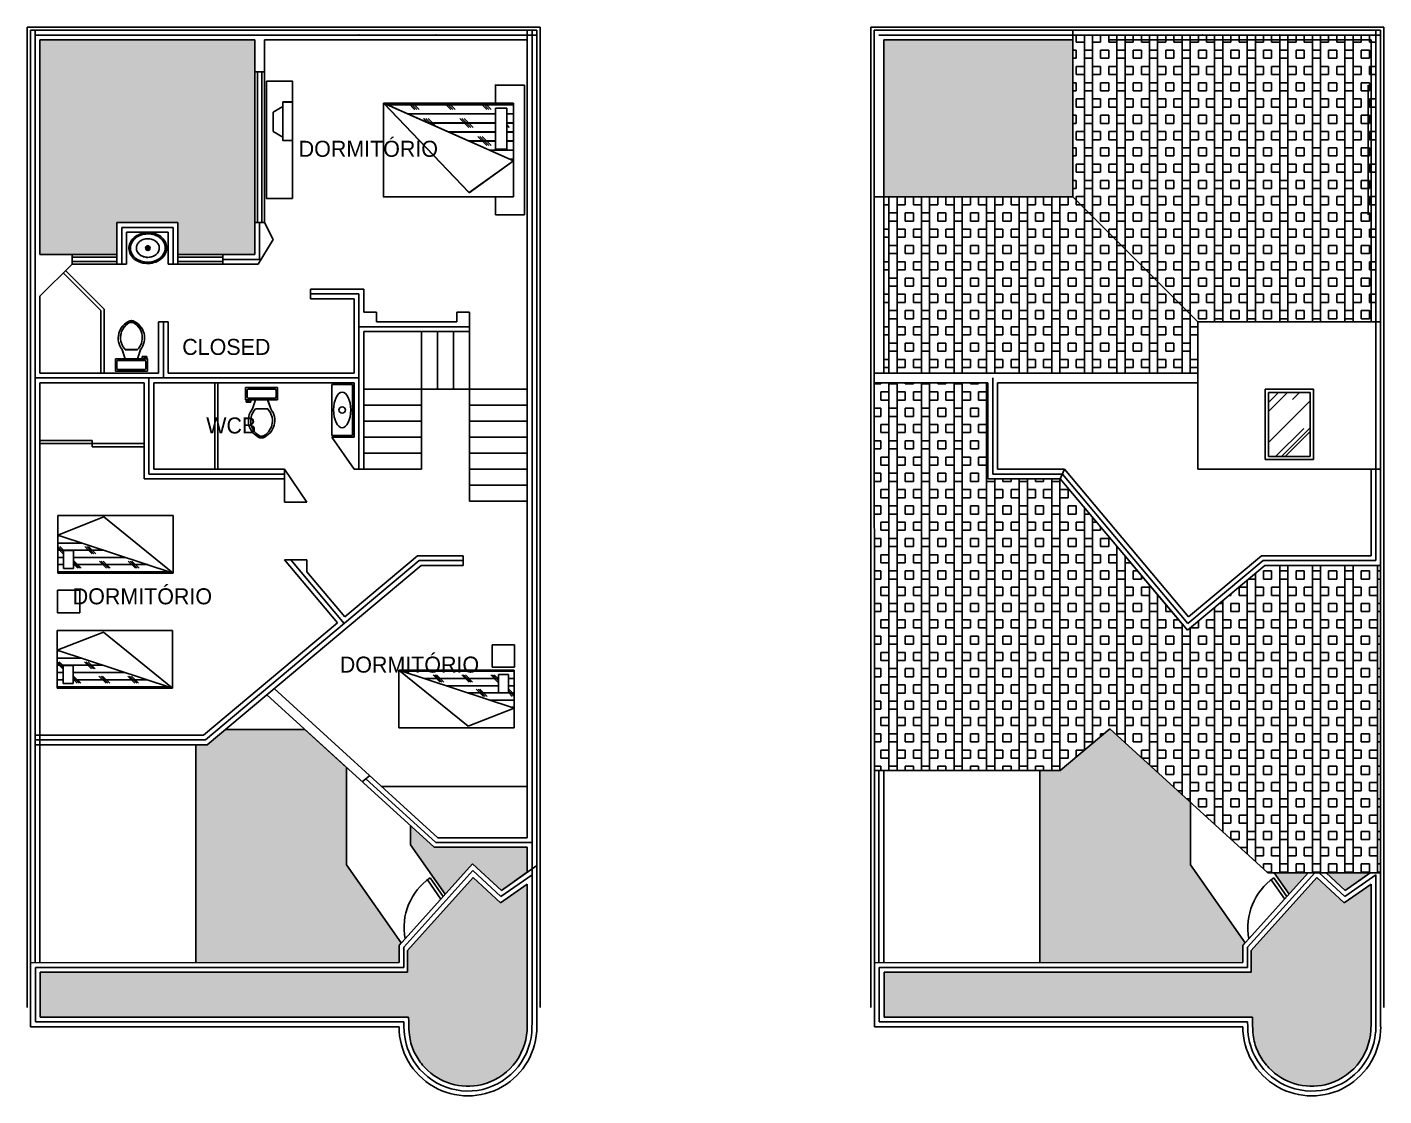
# Model space of a CAD drawing. Header units: millimetres. Extents: x 160.1 to 196.2, y 195.4 to 212.1.
# Drawn here: x 175.03 to 196.19, y 195.39 to 212.07 of the extents above; entities that cross this region are included whole.
import ezdxf

# ---------------------------------------------------------------- set-up
doc = ezdxf.new("R2010")
doc.units = ezdxf.units.MM
for name, color, linetype in [('ejes', 160, 'Continuous'), ('MB', 84, 'Continuous'), ('MOB', 244, 'Continuous'), ('muros', 255, 'Continuous'), ('techos', 88, 'Continuous'), ('terreno', 21, 'Continuous'), ('ventanas', 50, 'Continuous')]:
    doc.layers.add(name, color=color, linetype=linetype)

# ---------------------------------------------------------------- blocks, each defined once
blk = doc.blocks.new('*X9')
at = {"color": 0}
for p, q in [((10.094, 20.7), (10.128, 20.7)), ((10.094, 20.587), (10.471, 20.587)), ((10.187, 20.441), (10.097, 20.531)), ((10.187, 20.47), (10.125, 20.531)), ((10.631, 20.419), (10.519, 20.531)), ((10.659, 20.419), (10.547, 20.531)), ((10.687, 20.419), (10.575, 20.531)), ((10.181, 20.419), (10.094, 20.506)), ((10.094, 20.475), (10.813, 20.475)), ((10.094, 20.363), (10.187, 20.363)), ((10.343, 20.363), (11.155, 20.363)), ((10.094, 20.25), (10.187, 20.25)), ((10.094, 20.137), (11.84, 20.137)), ((10.434, 20.194), (10.343, 20.285)), ((10.406, 20.194), (10.343, 20.257)), ((10.343, 20.25), (11.498, 20.25)), ((10.462, 20.194), (10.35, 20.306)), ((10.856, 20.194), (10.744, 20.306)), ((10.884, 20.194), (10.772, 20.306)), ((10.912, 20.194), (10.8, 20.306)), ((11.306, 20.194), (11.194, 20.306)), ((11.334, 20.194), (11.222, 20.306)), ((11.362, 20.194), (11.25, 20.306))]:
    blk.add_line(p, q, dxfattribs=at)
blk = doc.blocks.new('CS')
at = {"layer": 'MB', "color": 15, "linetype": 'Continuous'}
for p, q in [((-1.295, 1.803), (-1.295, 1.453)), ((-1.295, 1.803), (-0.945, 1.803)), ((-0.945, 1.803), (-0.945, 1.453)), ((-0.9, 1.8), (-0.9, 0)), ((-0.9, 1.8), (-0.308, 1.8)), ((-0.9, 0), (-0.308, 1.8)), ((-0.547, 1.707), (-0.83, 1.707)), ((-0.83, 1.707), (-0.83, 1.551)), ((-0.547, 1.707), (-0.547, 1.551)), ((-0.308, 1.8), (-0.026, 1.08)), ((-0.308, 1.8), (0, 1.8)), ((0, 1.8), (0, 0)), ((-0.83, 1.551), (-0.547, 1.551)), ((-1.295, 1.453), (-0.945, 1.453)), ((-0.026, 1.08), (-0.9, 0)), ((-0.9, 0), (0, 0))]:
    blk.add_line(p, q, dxfattribs=at)
at = {"layer": 'MB', "color": 15, "rotation": 270}
blk.add_blockref('*X9', (-21.02, 11.894), dxfattribs=at)
blk = doc.blocks.new('*X7')
at = {"color": 0, "linetype": 'Continuous'}
for p, q in [((3.13, 23.25), (3.186, 23.25)), ((3.312, 23.188), (3.301, 23.199)), ((3.13, 23.125), (3.467, 23.125)), ((3.13, 23), (3.223, 23)), ((3.379, 23), (3.749, 23)), ((3.562, 22.938), (3.437, 23.063)), ((3.594, 22.938), (3.469, 23.063)), ((3.625, 22.938), (3.5, 23.063)), ((3.13, 22.875), (3.223, 22.875)), ((3.223, 22.777), (3.187, 22.813)), ((3.223, 22.809), (3.219, 22.813)), ((3.379, 22.875), (4.03, 22.875)), ((3.812, 22.688), (3.687, 22.813)), ((3.844, 22.688), (3.719, 22.813)), ((3.875, 22.688), (3.75, 22.813)), ((4.312, 22.688), (4.201, 22.799)), ((4.344, 22.688), (4.257, 22.774)), ((3.13, 22.75), (3.223, 22.75)), ((3.13, 22.625), (3.223, 22.625)), ((3.379, 22.75), (4.311, 22.75)), ((3.379, 22.625), (4.592, 22.625)), ((4.375, 22.688), (4.313, 22.749)), ((3.13, 22.5), (4.874, 22.5)), ((3.525, 22.475), (3.437, 22.563)), ((3.556, 22.475), (3.469, 22.563)), ((3.587, 22.475), (3.5, 22.563)), ((4.025, 22.475), (3.937, 22.563)), ((4.056, 22.475), (3.969, 22.563)), ((4.087, 22.475), (4, 22.563)), ((4.525, 22.475), (4.437, 22.563)), ((4.556, 22.475), (4.469, 22.563)), ((4.587, 22.475), (4.5, 22.563))]:
    blk.add_line(p, q, dxfattribs=at)
blk = doc.blocks.new('CS1')
at = {"layer": 'MB', "color": 15, "linetype": 'Continuous'}
for p, q in [((0.25, 1.955), (-1.549, 1.955)), ((-1.549, 1.955), (-1.549, 1.553)), ((0.25, 1.955), (0.25, 1.544)), ((-1.299, 1.803), (-1.299, -0.006)), ((0, 1.803), (-1.299, 1.803)), ((-0.8, 1.803), (-1.242, 1.191)), ((0, 0.003), (-0.8, 1.803)), ((-0.637, 1.71), (-0.07, 1.71)), ((-0.637, 1.554), (-0.637, 1.71)), ((-0.07, 1.71), (-0.07, 1.554)), ((0, 1.803), (0, 0)), ((-1.299, 1.553), (-1.549, 1.553)), ((-0.07, 1.554), (-0.637, 1.554)), ((0.25, 1.553), (0, 1.553)), ((0, 1.373), (0, 0.003)), ((0, 0.003), (-1.242, 1.191)), ((0, 0), (-1.299, 0))]:
    blk.add_line(p, q, dxfattribs=at)
at = {"layer": 'MB', "color": 15, "linetype": 'Continuous', "xscale": -1, "rotation": 90}
blk.add_blockref('*X7', (22.475, 4.933), dxfattribs=at)
blk = doc.blocks.new('closet')
at = {"layer": 'MOB'}
for points in [[(117.065, 254.693), (117.065, 254.288), (118.895, 254.288), (118.895, 254.693)], [(117.55, 254.588), (117.85, 254.588), (117.94, 254.438), (117.461, 254.438)], [(117.39, 254.438), (117.99, 254.438), (117.99, 254.288), (117.39, 254.288)]]:
    blk.add_lwpolyline(points, close=True, dxfattribs=at)
blk = doc.blocks.new('Sink - Oval top')
for p, q in [((-1, 0), (1, 0)), ((0, 1), (0, -1))]:
    blk.add_line(p, q)
at = {"linetype": 'Continuous'}
for points in [[(-12.23, 0.39, 0.117634), (-11.46, -3.36, 0.104469), (-8.88, -6.8, 0.090016), (-5.08, -9.07, 0.08192), (-0.32, -10.02, 0.08192), (4.49, -9.38, 0.090016), (8.42, -7.36, 0.104469), (11.22, -4.09, 0.117634), (12.23, -0.39, 0.117634), (11.46, 3.36, 0.104469), (8.88, 6.8, 0.090016), (5.08, 9.07, 0.08192), (0.32, 10.02, 0.08192), (-4.49, 9.38, 0.090016), (-8.42, 7.36, 0.104469), (-11.22, 4.09, 0.117634)], [(-11.29, 0.16, 0.118622), (-10.52, -3.25, 0.104678), (-8.07, -6.36, 0.089562), (-4.54, -8.37, 0.081185), (-0.13, -9.15, 0.081185), (4.3, -8.49, 0.089562), (7.89, -6.58, 0.104678), (10.42, -3.55, 0.118622), (11.29, -0.16, 0.118622), (10.52, 3.25, 0.104678), (8.07, 6.36, 0.089562), (4.54, 8.37, 0.081185), (0.13, 9.15, 0.081185), (-4.3, 8.49, 0.089562), (-7.89, 6.58, 0.104678), (-10.42, 3.55, 0.118622)], [(-7.42, 0.08, 0.118283), (-6.91, -2.17, 0.104607), (-5.29, -4.21, 0.089718), (-2.97, -5.53, 0.081436), (-0.07, -6.04, 0.081436), (2.84, -5.59, 0.089718), (5.2, -4.33, 0.104607), (6.86, -2.32, 0.118283), (7.42, -0.08, 0.118283), (6.91, 2.17, 0.104607), (5.29, 4.21, 0.089718), (2.97, 5.53, 0.081436), (0.07, 6.04, 0.081436), (-2.84, 5.59, 0.089718), (-5.2, 4.33, 0.104607), (-6.86, 2.32, 0.118283)]]:
    blk.add_lwpolyline(points, format="xyb", close=True, dxfattribs=at)
for radius in [1.5, 1]:
    blk.add_circle((0, 0), radius)
blk = doc.blocks.new('Toilet - top')
for p, q in [((-10, -8.5), (-8, -8.5)), ((-10, -9.5), (-10, -8.5)), ((-8, -8.5), (-8, -8)), ((-7, -8), (-7, -9.5)), ((-4, -8), (-6, -14)), ((4, -8), (6, -14)), ((9.5, -6), (9.5, -2)), ((-7, -9.5), (-10, -9.5)), ((4, -14), (-4, -14))]:
    blk.add_line(p, q)
blk.add_lwpolyline([(10.5, -8), (10.5, 0), (-10.5, 0), (-10.5, -8)], close=True)
for points in [[(-9.5, -2), (-9.5, -6)], [(8.5, -1), (-8.5, -1)], [(-8.5, -7), (8.5, -7)]]:
    blk.add_lwpolyline(points)
for centre, radius, start, end in [((-8.62, -1.88), 0.884, 81.8699, 188.1301), ((-8.62, -6.12), 0.884, 171.8699, 278.1301), ((8.62, -1.88), 0.884, 351.8699, 98.1301), ((8.62, -6.12), 0.884, 261.8699, 8.1301), ((3.52, -21.58), 12.17, 141.46911, 247.97143), ((4.2, -21.82), 11.33, 136.36773, 238.94682), ((-3.52, -21.58), 12.17, 292.02843, 38.53071), ((-4.2, -21.82), 11.33, 301.05301, 43.63209), ((0, -27.88), 4, 245.73182, 294.26817), ((0, -29), 4, 254.86053, 285.13947)]:
    blk.add_arc(centre, radius, start, end)

msp = doc.modelspace()

# ---------------------------------------------------------------- hatches: boundary and pattern name
at = {"layer": 'muros'}
h = msp.add_hatch(dxfattribs=at)
h.set_pattern_fill('TRIANG', color=3, scale=0.02, style=0)
h.paths.add_polyline_path([(178.578, 211.869), (175.228, 211.869), (175.228, 208.519), (176.428, 208.519), (176.428, 209.019), (177.378, 209.019), (177.378, 208.519), (178.578, 208.519)])
h.paths.add_polyline_path([(180.009, 200.514), (179.358, 201.108), (178.119, 201.108), (177.834, 200.869), (177.659, 200.869), (177.659, 197.469), (180.828, 197.469), (180.828, 197.737), (180.863, 197.776), (180.009, 198.994)])
h.paths.add_polyline_path([(182.828, 199.269), (181.374, 199.269), (181.009, 199.601), (181.009, 199.31), (181.55, 198.538), (181.976, 199.011), (182.424, 198.596), (182.828, 198.879)])
edge = h.paths.add_edge_path()
edge.add_line((182.828, 198.696), (182.411, 198.404))
edge.add_line((182.411, 198.404), (181.985, 198.798))
edge.add_line((181.985, 198.798), (180.958, 197.658))
edge.add_line((180.958, 197.658), (180.958, 197.319))
edge.add_line((180.958, 197.319), (175.232, 197.319))
edge.add_line((175.232, 197.319), (175.232, 196.619))
edge.add_line((175.232, 196.619), (180.978, 196.619))
edge.add_spline(control_points=[(180.978, 196.619), (180.978, 196.417), (180.988, 196.323), (181.026, 196.159), (181.055, 196.088), (181.133, 195.948), (181.181, 195.883), (181.347, 195.71), (181.486, 195.624), (181.792, 195.533), (181.956, 195.527), (182.303, 195.608), (182.481, 195.717), (182.736, 196.02), (182.814, 196.214), (182.827, 196.431), (182.828, 196.45), (182.828, 196.844)], knot_values=[4.712389, 4.712389, 4.712389, 4.712389, 4.960938, 4.960938, 5.219241, 5.219241, 5.477544, 5.477544, 5.994149, 5.994149, 6.510755, 6.510755, 7.151945, 7.151945, 7.793134, 7.793134, 7.853982, 7.853982, 7.853982, 7.853982], degree=3, periodic=0)
edge.add_line((182.828, 196.844), (182.828, 198.696))
h = msp.add_hatch(dxfattribs=at)
h.set_pattern_fill('TRIANG', color=3, scale=0.02, style=0)
h.paths.add_polyline_path([(191.338, 211.869), (188.388, 211.869), (188.388, 209.419), (191.338, 209.419)])
h.paths.add_polyline_path([(193.17, 198.994), (193.17, 199.972), (191.914, 201.118), (191.14, 200.469), (190.82, 200.469), (190.82, 197.469), (193.988, 197.469), (193.988, 197.737), (194.023, 197.776)])
h.paths.add_polyline_path([(195.008, 198.869), (194.478, 198.869), (194.71, 198.538)])
h.paths.add_polyline_path([(195.974, 198.869), (195.289, 198.869), (195.584, 198.596)])
edge = h.paths.add_edge_path()
edge.add_line((195.988, 198.696), (195.571, 198.404))
edge.add_line((195.571, 198.404), (195.145, 198.798))
edge.add_line((195.145, 198.798), (194.119, 197.658))
edge.add_line((194.119, 197.658), (194.119, 197.319))
edge.add_line((194.119, 197.319), (188.392, 197.319))
edge.add_line((188.392, 197.319), (188.392, 196.619))
edge.add_line((188.392, 196.619), (194.138, 196.619))
edge.add_spline(control_points=[(194.138, 196.619), (194.138, 196.417), (194.148, 196.323), (194.186, 196.159), (194.216, 196.088), (194.293, 195.948), (194.341, 195.883), (194.507, 195.71), (194.647, 195.624), (194.952, 195.533), (195.117, 195.527), (195.463, 195.608), (195.642, 195.717), (195.896, 196.02), (195.974, 196.214), (195.987, 196.431), (195.988, 196.45), (195.988, 196.844)], knot_values=[4.712389, 4.712389, 4.712389, 4.712389, 4.960938, 4.960938, 5.219241, 5.219241, 5.477544, 5.477544, 5.994149, 5.994149, 6.510755, 6.510755, 7.151945, 7.151945, 7.793134, 7.793134, 7.853982, 7.853982, 7.853982, 7.853982], degree=3, periodic=0)
edge.add_line((195.988, 196.844), (195.988, 198.696))
h = msp.add_hatch(dxfattribs=at)
h.set_pattern_fill('AR-RROOF', color=140, scale=0.02, angle=45, style=0)
h.paths.add_polyline_path([(195.038, 206.369), (194.388, 206.369), (194.388, 205.369), (195.038, 205.369)])
at = {"layer": 'techos'}
h = msp.add_hatch(dxfattribs=at)
h.set_pattern_fill('BOX', color=52, scale=0.02, style=0)
h.paths.add_polyline_path([(196.063, 211.944), (191.338, 211.944), (191.338, 209.419), (193.289, 207.469), (196.063, 207.469)])
h.paths.add_polyline_path([(191.338, 209.419), (188.388, 209.419), (188.388, 206.669), (193.289, 206.669), (193.289, 207.469)])
h = msp.add_hatch(dxfattribs=at)
h.set_pattern_fill('BOX', color=52, scale=0.02, style=0)
h.paths.add_polyline_path([(196.138, 203.669), (194.332, 203.669), (193.123, 202.655), (191.139, 205.019), (190.013, 205.019), (190.013, 206.519), (188.24, 206.519), (188.241, 200.469), (191.14, 200.469), (191.914, 201.118), (194.379, 198.869), (196.138, 198.869)])

# ---------------------------------------------------------------- linework, layer by layer
at = {"layer": 'ejes'}
for p, q in [((175.153, 212.019), (175.153, 197.469)), ((182.978, 211.944), (175.153, 211.944)), ((182.903, 196.844), (182.903, 212.019)), ((196.138, 211.944), (188.313, 211.944)), ((196.063, 203.744), (196.063, 212.019)), ((176.503, 208.944), (176.503, 208.369)), ((176.503, 208.944), (177.303, 208.944)), ((177.303, 208.944), (177.303, 208.369)), ((178.653, 209.019), (178.653, 208.444)), ((178.653, 208.444), (178.078, 208.444)), ((179.445, 207.906), (180.203, 207.906)), ((180.203, 207.906), (180.203, 205.169)), ((177.153, 207.469), (177.153, 206.594)), ((181.928, 207.394), (180.203, 207.394)), ((180.203, 206.594), (175.153, 206.594)), ((176.928, 205.094), (176.928, 206.594)), ((190.088, 205.094), (190.088, 206.594)), ((179.042, 205.094), (176.928, 205.094)), ((191.174, 205.094), (190.088, 205.094)), ((193.132, 202.761), (191.174, 205.094)), ((181.144, 203.744), (177.807, 200.944)), ((179.972, 202.761), (179.14, 203.753)), ((181.828, 203.744), (181.144, 203.744)), ((194.304, 203.744), (193.132, 202.761)), ((196.063, 203.744), (194.304, 203.744)), ((177.807, 200.944), (175.153, 200.944)), ((188.313, 200.469), (188.313, 197.469)), ((181.403, 199.344), (180.31, 200.335)), ((182.903, 199.344), (181.403, 199.344)), ((181.98, 198.905), (180.903, 197.709)), ((181.98, 198.905), (182.417, 198.5)), ((182.903, 198.84), (182.417, 198.5)), ((195.109, 198.869), (194.063, 197.709)), ((195.179, 198.869), (195.577, 198.5)), ((196.063, 198.84), (195.577, 198.5)), ((196.063, 196.844), (196.063, 198.84)), ((180.903, 197.394), (180.903, 197.709)), ((194.063, 197.394), (194.063, 197.709)), ((175.157, 197.394), (175.157, 196.544)), ((175.157, 197.394), (180.903, 197.394)), ((188.317, 197.394), (194.063, 197.394)), ((188.317, 197.394), (188.317, 196.544)), ((175.157, 196.544), (180.903, 196.544)), ((188.317, 196.544), (194.063, 196.544))]:
    msp.add_line(p, q, dxfattribs=at)
for points in [[(180.903, 196.544), (180.903, 196.337), (180.929, 196.206), (181.064, 195.879), (181.219, 195.703), (181.604, 195.485), (181.834, 195.442), (182.271, 195.509), (182.478, 195.618), (182.782, 195.941), (182.878, 196.155), (182.901, 196.407), (182.903, 196.438), (182.903, 196.844)], [(180.903, 196.544), (180.903, 196.337), (180.929, 196.206), (181.064, 195.879), (181.219, 195.703), (181.604, 195.485), (181.834, 195.442), (182.271, 195.509), (182.478, 195.618), (182.782, 195.941), (182.878, 196.155), (182.901, 196.407), (182.903, 196.438), (182.903, 196.844)], [(194.063, 196.544), (194.063, 196.337), (194.089, 196.206), (194.224, 195.879), (194.379, 195.703), (194.764, 195.485), (194.994, 195.442), (195.431, 195.509), (195.638, 195.618), (195.942, 195.941), (196.038, 196.155), (196.062, 196.407), (196.063, 196.438), (196.063, 196.844)], [(194.063, 196.544), (194.063, 196.337), (194.089, 196.206), (194.224, 195.879), (194.379, 195.703), (194.764, 195.485), (194.994, 195.442), (195.431, 195.509), (195.638, 195.618), (195.942, 195.941), (196.038, 196.155), (196.062, 196.407), (196.063, 196.438), (196.063, 196.844)]]:
    msp.add_open_spline(points, degree=3, knots=[4.712389, 4.712389, 4.712389, 4.712389, 5.105334, 5.105334, 5.769397, 5.769397, 6.43346, 6.43346, 7.097524, 7.097524, 7.761587, 7.761587, 7.853982, 7.853982, 7.853982, 7.853982], dxfattribs=at)
at = {"layer": 'MB', "color": 15, "linetype": 'Continuous'}
for p, q in [((182.783, 211.163), (182.32, 211.163)), ((182.33, 211.163), (182.33, 210.882)), ((182.783, 211.163), (182.783, 209.14)), ((195.944, 211.163), (195.944, 209.14)), ((180.585, 210.882), (180.585, 209.421)), ((182.611, 210.882), (180.585, 210.882)), ((180.588, 210.882), (181.924, 209.485)), ((180.588, 210.882), (182.611, 209.982)), ((182.129, 210.882), (180.588, 210.882)), ((182.507, 210.804), (182.332, 210.804)), ((182.332, 210.804), (182.332, 210.166)), ((182.507, 210.166), (182.507, 210.804)), ((182.611, 210.882), (182.611, 209.421)), ((182.332, 210.166), (182.507, 210.166)), ((182.611, 209.982), (181.924, 209.485)), ((182.611, 209.421), (180.578, 209.421)), ((182.33, 209.421), (182.33, 209.14)), ((182.783, 209.14), (182.33, 209.14)), ((176.04, 205.619), (175.228, 205.619)), ((176.853, 205.569), (175.228, 205.569)), ((176.04, 205.519), (176.04, 205.619)), ((176.853, 205.519), (176.04, 205.519)), ((175.505, 204.449), (177.305, 204.449)), ((175.505, 204.141), (175.505, 204.449)), ((175.505, 204.141), (176.225, 204.424)), ((176.225, 204.424), (177.305, 203.549)), ((177.305, 203.549), (177.305, 204.449)), ((175.505, 203.549), (175.505, 204.141)), ((177.305, 203.549), (175.505, 204.141)), ((175.597, 203.902), (175.753, 203.902)), ((175.597, 203.902), (175.597, 203.619)), ((175.753, 203.619), (175.753, 203.902)), ((175.597, 203.619), (175.753, 203.619)), ((175.505, 203.549), (177.305, 203.549)), ((175.501, 203.28), (175.851, 203.28)), ((175.501, 202.93), (175.501, 203.28)), ((175.851, 202.93), (175.851, 203.28)), ((175.501, 202.93), (175.851, 202.93)), ((175.497, 202.654), (177.297, 202.654)), ((175.497, 202.346), (175.497, 202.654)), ((175.497, 202.346), (176.217, 202.628)), ((176.217, 202.628), (177.297, 201.754)), ((177.297, 201.754), (177.297, 202.654)), ((177.297, 201.754), (175.497, 202.346)), ((175.497, 201.754), (175.497, 202.346)), ((182.629, 202.429), (182.279, 202.429)), ((182.279, 202.429), (182.279, 202.079)), ((182.629, 202.429), (182.629, 202.079)), ((175.589, 202.107), (175.589, 201.824)), ((175.589, 202.107), (175.745, 202.107)), ((175.745, 201.824), (175.745, 202.107)), ((182.626, 202.034), (180.826, 202.034)), ((180.826, 202.034), (180.826, 201.134)), ((180.826, 202.034), (182.626, 201.442)), ((181.906, 201.16), (180.826, 202.034)), ((182.629, 202.079), (182.279, 202.079)), ((182.533, 201.964), (182.377, 201.964)), ((182.377, 201.964), (182.377, 201.681)), ((182.533, 201.681), (182.533, 201.964)), ((182.626, 202.034), (182.626, 201.442)), ((175.497, 201.754), (177.297, 201.754)), ((175.589, 201.824), (175.745, 201.824)), ((182.533, 201.681), (182.377, 201.681)), ((182.626, 201.442), (181.906, 201.16)), ((182.626, 201.442), (182.626, 201.134)), ((182.626, 201.134), (180.826, 201.134))]:
    msp.add_line(p, q, dxfattribs=at)
at = {"layer": 'MOB'}
for p, q in [((176.91, 208.597), (176.91, 208.645)), ((176.886, 208.621), (176.934, 208.621)), ((176.559, 206.893), (176.511, 207.035)), ((176.559, 207.035), (176.749, 207.035)), ((176.749, 206.893), (176.797, 207.035)), ((176.428, 206.845), (176.428, 206.75)), ((176.821, 206.928), (176.892, 206.928)), ((176.821, 206.893), (176.821, 206.928)), ((176.892, 206.905), (176.844, 206.905)), ((176.844, 206.905), (176.844, 206.893)), ((176.892, 206.928), (176.892, 206.905)), ((178.91, 206.301), (178.91, 206.396)), ((178.446, 206.242), (178.493, 206.242)), ((178.446, 206.218), (178.446, 206.242)), ((178.517, 206.218), (178.446, 206.218)), ((178.493, 206.242), (178.493, 206.254)), ((178.517, 206.254), (178.517, 206.218)), ((178.589, 206.254), (178.541, 206.111)), ((178.779, 206.111), (178.589, 206.111)), ((178.779, 206.254), (178.827, 206.111))]:
    msp.add_line(p, q, dxfattribs=at)
at = {"layer": 'MOB', "lineweight": -3}
for p, q in [((176.178, 207.648), (175.592, 208.234)), ((176.228, 207.669), (175.628, 208.269)), ((176.178, 206.669), (176.178, 207.648)), ((176.228, 206.669), (176.228, 207.669)), ((177.953, 205.169), (177.953, 206.519)), ((178.003, 205.169), (178.003, 206.519)), ((180.104, 206.494), (179.779, 206.494)), ((179.779, 205.694), (179.779, 206.494)), ((180.104, 206.494), (180.104, 205.694)), ((180.104, 205.694), (179.779, 205.694))]:
    msp.add_line(p, q, dxfattribs=at)
at = {"layer": 'MOB'}
for points in [[(178.76, 211.226), (179.165, 211.226), (179.165, 209.396), (178.76, 209.396)], [(178.865, 210.74), (178.865, 210.44), (179.015, 210.351), (179.015, 210.83)], [(179.015, 210.901), (179.015, 210.301), (179.165, 210.301), (179.165, 210.901)], [(176.404, 206.893), (176.404, 206.702), (176.904, 206.702), (176.904, 206.893)], [(178.934, 206.254), (178.934, 206.444), (178.434, 206.444), (178.434, 206.254)]]:
    msp.add_lwpolyline(points, close=True, dxfattribs=at)
at = {"layer": 'MOB', "linetype": 'Continuous'}
for points in [[(176.615, 208.611, -0.117634), (176.634, 208.702, -0.104469), (176.696, 208.785, -0.090016), (176.787, 208.84, -0.08192), (176.902, 208.863, -0.08192), (177.018, 208.848, -0.090016), (177.113, 208.799, -0.104469), (177.18, 208.721, -0.117634), (177.205, 208.632, -0.117634), (177.186, 208.541, -0.104469), (177.124, 208.458, -0.090016), (177.033, 208.403, -0.08192), (176.918, 208.38, -0.08192), (176.802, 208.395, -0.090016), (176.708, 208.444, -0.104469), (176.64, 208.522, -0.117634)], [(176.638, 208.617, -0.118622), (176.657, 208.699, -0.104678), (176.715, 208.774, -0.089562), (176.8, 208.823, -0.081185), (176.906, 208.842, -0.081185), (177.013, 208.826, -0.089562), (177.1, 208.78, -0.104678), (177.161, 208.707, -0.118622), (177.182, 208.626, -0.118622), (177.163, 208.544, -0.104678), (177.105, 208.469, -0.089562), (177.02, 208.42, -0.081185), (176.914, 208.401, -0.081185), (176.807, 208.417, -0.089562), (176.72, 208.462, -0.104678), (176.659, 208.535, -0.118622)], [(176.731, 208.619, -0.118283), (176.744, 208.673, -0.104607), (176.782, 208.722, -0.089718), (176.838, 208.754, -0.081436), (176.908, 208.767, -0.081436), (176.978, 208.756, -0.089718), (177.035, 208.726, -0.104607), (177.075, 208.678, -0.118283), (177.089, 208.624, -0.118283), (177.077, 208.57, -0.104607), (177.038, 208.52, -0.089718), (176.982, 208.488, -0.081436), (176.912, 208.476, -0.081436), (176.842, 208.487, -0.089718), (176.785, 208.517, -0.104607), (176.745, 208.565, -0.118283)]]:
    msp.add_lwpolyline(points, format="xyb", close=True, dxfattribs=at)
at = {"layer": 'MOB'}
for points in [[(176.856, 206.869), (176.452, 206.869)], [(176.88, 206.75), (176.88, 206.845)], [(176.452, 206.726), (176.856, 206.726)], [(178.458, 206.396), (178.458, 206.301)], [(178.886, 206.42), (178.482, 206.42)], [(178.482, 206.277), (178.886, 206.277)]]:
    msp.add_lwpolyline(points, dxfattribs=at)
for radius in [0.0361, 0.0241]:
    msp.add_circle((176.91, 208.621), radius, dxfattribs=at)
at = {"layer": 'MOB', "lineweight": -3}
msp.add_circle((179.941, 206.094), 0.05, dxfattribs=at)
at = {"layer": 'MOB'}
for centre, radius, start, end in [((176.738, 207.216), 0.29, 112.0284, 218.5307), ((176.754, 207.222), 0.27, 121.053, 223.6321), ((176.654, 207.366), 0.0952, 65.7318, 114.2682), ((176.654, 207.393), 0.0952, 74.8605, 105.1395), ((176.57, 207.216), 0.29, 321.4691, 67.9714), ((176.554, 207.222), 0.27, 316.3677, 58.9468), ((176.449, 206.848), 0.021, 81.8699, 188.1301), ((176.449, 206.747), 0.021, 171.8699, 278.1301), ((176.859, 206.848), 0.021, 351.8699, 98.1301), ((176.859, 206.747), 0.021, 261.8699, 8.1301), ((178.479, 206.399), 0.021, 81.8699, 188.1301), ((178.889, 206.399), 0.021, 351.8699, 98.1301), ((178.479, 206.298), 0.021, 171.8699, 278.1301), ((178.768, 205.93), 0.29, 141.4691, 247.9714), ((178.784, 205.925), 0.27, 136.3677, 238.9468), ((178.6, 205.93), 0.29, 292.0284, 38.5307), ((178.584, 205.925), 0.27, 301.053, 43.6321), ((178.889, 206.298), 0.021, 261.8699, 8.1301), ((178.684, 205.78), 0.0952, 245.7318, 294.2682), ((178.684, 205.754), 0.0952, 254.8605, 285.1395)]:
    msp.add_arc(centre, radius, start, end, dxfattribs=at)
at = {"layer": 'MOB', "lineweight": -3}
msp.add_ellipse((179.941, 206.094), major_axis=(0, 0.277), ratio=0.479104, dxfattribs=at)
msp.add_ellipse((179.941, 206.094), major_axis=(0, 0.277), ratio=0.479104, dxfattribs=at)
at = {"layer": 'muros'}
for p, q in [((182.978, 212.019), (175.078, 212.019)), ((175.078, 212.019), (175.082, 196.469)), ((178.578, 211.869), (175.228, 211.869)), ((175.228, 211.869), (175.228, 208.519)), ((178.578, 211.869), (178.578, 208.519)), ((178.728, 211.869), (178.728, 209.019)), ((182.828, 211.869), (178.728, 211.869)), ((182.828, 199.419), (182.828, 212.019)), ((182.828, 199.419), (182.828, 211.869)), ((182.978, 196.469), (182.978, 212.019)), ((188.238, 212.019), (188.242, 196.469)), ((196.138, 212.019), (188.238, 212.019)), ((188.388, 211.869), (188.388, 206.669)), ((191.338, 211.869), (188.388, 211.869)), ((191.338, 212.019), (191.338, 209.419)), ((195.988, 211.869), (191.888, 211.869)), ((195.988, 207.469), (195.988, 211.869)), ((195.988, 207.469), (195.988, 211.869)), ((196.138, 196.469), (196.138, 212.019)), ((188.239, 209.419), (191.338, 209.419)), ((191.338, 209.419), (193.289, 207.469)), ((176.428, 209.019), (176.428, 208.369)), ((176.428, 209.019), (177.378, 209.019)), ((176.578, 208.944), (176.578, 208.941)), ((176.578, 208.869), (177.228, 208.869)), ((176.578, 208.869), (176.578, 208.369)), ((177.228, 208.869), (177.228, 208.369)), ((177.378, 209.019), (177.378, 208.369)), ((178.865, 208.756), (178.728, 209.019)), ((178.629, 208.369), (178.865, 208.756)), ((176.428, 208.519), (175.228, 208.519)), ((178.578, 208.519), (177.378, 208.519)), ((175.728, 208.369), (175.228, 207.869)), ((176.578, 208.369), (175.728, 208.369)), ((178.629, 208.369), (177.228, 208.369)), ((175.228, 207.869), (175.228, 206.669)), ((179.445, 207.981), (180.278, 207.981)), ((179.445, 207.981), (179.445, 207.831)), ((179.445, 207.831), (180.129, 207.831)), ((180.129, 207.831), (180.129, 206.669)), ((180.278, 207.981), (180.278, 207.619)), ((180.478, 207.619), (180.278, 207.619)), ((180.478, 207.469), (180.478, 207.619)), ((181.728, 207.619), (181.728, 207.469)), ((181.928, 207.619), (181.728, 207.619)), ((181.928, 207.619), (181.928, 207.319)), ((177.078, 207.469), (177.078, 206.669)), ((177.078, 207.469), (177.228, 207.469)), ((177.228, 207.469), (177.228, 206.669)), ((181.728, 207.469), (180.478, 207.469)), ((193.289, 207.469), (193.289, 205.169)), ((196.138, 207.469), (193.289, 207.469)), ((181.928, 207.319), (180.278, 207.319)), ((180.278, 207.319), (180.278, 205.169)), ((181.178, 207.319), (181.178, 205.169)), ((181.428, 207.319), (181.428, 206.419)), ((181.678, 207.319), (181.678, 206.419)), ((181.928, 207.319), (181.928, 204.669)), ((177.078, 206.669), (175.228, 206.669)), ((180.129, 206.669), (177.228, 206.669)), ((193.289, 206.669), (188.24, 206.669)), ((175.228, 197.469), (175.228, 206.519)), ((176.853, 206.519), (175.228, 206.519)), ((176.853, 205.019), (176.853, 206.519)), ((180.129, 206.519), (177.003, 206.519)), ((177.003, 205.169), (177.003, 206.519)), ((180.129, 206.519), (180.129, 205.669)), ((180.278, 206.419), (182.828, 206.419)), ((190.013, 206.519), (188.24, 206.519)), ((190.013, 205.019), (190.013, 206.519)), ((190.163, 205.169), (190.163, 206.519)), ((193.289, 206.519), (190.163, 206.519)), ((194.338, 206.419), (195.088, 206.419)), ((194.338, 206.419), (194.338, 205.319)), ((194.388, 206.369), (195.038, 206.369)), ((194.388, 206.369), (194.388, 205.369)), ((195.038, 206.369), (195.038, 205.369)), ((195.088, 206.419), (195.088, 205.319)), ((180.278, 206.169), (181.178, 206.169)), ((181.928, 206.169), (182.828, 206.169)), ((180.278, 205.919), (181.178, 205.919)), ((181.928, 205.919), (182.828, 205.919)), ((181.928, 205.919), (182.828, 205.919)), ((180.129, 205.669), (179.779, 205.669)), ((179.779, 205.669), (180.129, 205.169)), ((180.278, 205.669), (181.178, 205.669)), ((181.928, 205.669), (182.828, 205.669)), ((180.278, 205.419), (181.178, 205.419)), ((181.928, 205.419), (182.828, 205.419)), ((195.088, 205.319), (194.338, 205.319)), ((194.388, 205.369), (195.038, 205.369)), ((179.042, 205.169), (177.003, 205.169)), ((179.042, 205.169), (179.392, 204.653)), ((179.042, 205.169), (179.042, 204.653)), ((180.278, 205.169), (180.129, 205.169)), ((180.278, 205.169), (181.178, 205.169)), ((181.928, 205.169), (182.828, 205.169)), ((191.209, 205.169), (190.163, 205.169)), ((191.139, 205.019), (191.209, 205.169)), ((193.142, 202.866), (191.209, 205.169)), ((193.438, 205.169), (193.289, 205.169)), ((193.438, 205.169), (196.138, 205.169)), ((195.988, 203.819), (195.988, 205.169)), ((195.988, 203.819), (195.988, 205.169)), ((179.042, 205.019), (176.853, 205.019)), ((181.928, 204.919), (182.828, 204.919)), ((191.139, 205.019), (190.013, 205.019)), ((193.123, 202.655), (191.139, 205.019)), ((179.392, 204.653), (179.042, 204.653)), ((181.928, 204.669), (182.828, 204.669)), ((181.117, 203.819), (179.981, 202.866)), ((181.828, 203.819), (181.117, 203.819)), ((181.828, 203.819), (181.828, 203.669)), ((194.277, 203.819), (193.142, 202.866)), ((195.988, 203.819), (194.277, 203.819)), ((181.171, 203.669), (177.834, 200.869)), ((179.866, 202.77), (179.042, 203.753)), ((179.392, 203.753), (179.042, 203.753)), ((179.866, 202.77), (179.042, 203.753)), ((179.392, 203.753), (179.392, 203.569)), ((179.981, 202.866), (179.392, 203.569)), ((181.828, 203.669), (181.171, 203.669)), ((193.027, 202.77), (192.202, 203.753)), ((194.332, 203.669), (193.123, 202.655)), ((196.138, 203.669), (194.332, 203.669)), ((179.866, 202.77), (177.78, 201.019)), ((181.432, 199.419), (178.88, 201.747)), ((181.374, 199.269), (178.764, 201.649)), ((178.119, 201.108), (179.358, 201.108)), ((191.914, 201.118), (191.14, 200.469)), ((194.379, 198.869), (191.914, 201.118)), ((177.78, 201.019), (175.153, 201.019)), ((177.834, 200.869), (175.153, 200.869)), ((177.659, 200.869), (177.659, 197.469)), ((180.009, 200.514), (180.009, 198.994)), ((191.14, 200.469), (188.241, 200.469)), ((188.388, 197.469), (188.388, 200.469)), ((190.82, 200.469), (190.82, 197.469)), ((180.255, 200.289), (180.371, 200.387)), ((182.828, 200.219), (180.555, 200.219)), ((193.17, 199.972), (193.17, 198.994)), ((181.009, 199.31), (181.009, 199.601)), ((182.828, 199.419), (181.432, 199.419)), ((181.009, 199.31), (181.55, 198.538)), ((182.828, 199.269), (181.374, 199.269)), ((182.828, 198.879), (182.828, 199.269)), ((182.828, 198.879), (182.828, 199.269)), ((180.009, 198.994), (180.863, 197.776)), ((181.976, 199.011), (180.828, 197.737)), ((181.925, 198.956), (181.925, 198.956)), ((181.976, 199.011), (182.424, 198.596)), ((182.031, 198.961), (182.031, 198.96)), ((182.978, 198.984), (182.424, 198.596)), ((193.17, 198.994), (194.023, 197.776)), ((181.985, 198.798), (180.958, 197.658)), ((181.271, 198.762), (181.481, 198.462)), ((181.311, 198.792), (181.515, 198.5)), ((181.985, 198.798), (182.411, 198.404)), ((182.828, 198.696), (182.411, 198.404)), ((182.828, 198.879), (182.631, 198.741)), ((182.828, 196.844), (182.828, 198.696)), ((195.008, 198.869), (193.988, 197.737)), ((195.145, 198.798), (194.119, 197.658)), ((196.138, 198.869), (194.379, 198.869)), ((194.431, 198.762), (194.641, 198.462)), ((194.471, 198.792), (194.675, 198.5)), ((194.478, 198.869), (194.71, 198.538)), ((195.145, 198.798), (195.571, 198.404)), ((195.289, 198.869), (195.584, 198.596)), ((195.988, 198.696), (195.571, 198.404)), ((195.974, 198.869), (195.584, 198.596)), ((195.974, 198.869), (195.791, 198.741)), ((195.988, 196.844), (195.988, 198.696)), ((180.828, 197.469), (180.828, 197.737)), ((180.958, 197.658), (180.958, 197.319)), ((193.988, 197.469), (193.988, 197.737)), ((194.119, 197.658), (194.119, 197.319)), ((175.078, 197.394), (175.082, 197.394)), ((175.232, 197.319), (180.958, 197.319)), ((175.232, 197.319), (175.232, 196.619)), ((188.238, 197.394), (188.242, 197.394)), ((188.392, 197.319), (188.392, 196.619)), ((188.392, 197.319), (194.119, 197.319)), ((175.232, 196.619), (180.978, 196.619)), ((188.392, 196.619), (194.138, 196.619)), ((175.082, 196.469), (180.828, 196.469)), ((182.978, 196.469), (182.982, 196.469)), ((188.242, 196.469), (193.988, 196.469)), ((196.138, 196.469), (196.142, 196.469))]:
    msp.add_line(p, q, dxfattribs=at)
at = {"layer": 'muros', "color": 255, "lineweight": 0}
for p, q in [((178.578, 211.869), (175.228, 211.869)), ((175.228, 211.869), (175.228, 208.519)), ((178.578, 208.519), (178.578, 211.869)), ((188.388, 211.869), (188.388, 208.519)), ((191.338, 211.869), (188.388, 211.869)), ((176.428, 208.519), (176.428, 209.019)), ((176.428, 209.019), (177.378, 209.019)), ((177.378, 209.019), (177.378, 208.519)), ((175.228, 208.519), (176.428, 208.519)), ((177.378, 208.519), (178.578, 208.519)), ((178.119, 201.108), (177.834, 200.869)), ((179.358, 201.108), (178.119, 201.108)), ((180.009, 200.514), (179.358, 201.108)), ((177.834, 200.869), (177.659, 200.869)), ((177.659, 200.869), (177.659, 197.469)), ((180.009, 198.994), (180.009, 200.514)), ((190.82, 200.469), (190.82, 197.469)), ((193.17, 198.994), (193.17, 199.972)), ((180.863, 197.776), (180.009, 198.994)), ((194.023, 197.776), (193.17, 198.994)), ((180.828, 197.737), (180.863, 197.776)), ((180.828, 197.469), (180.828, 197.737)), ((193.988, 197.737), (194.023, 197.776)), ((193.988, 197.469), (193.988, 197.737)), ((175.082, 197.469), (180.828, 197.469)), ((188.242, 197.469), (193.988, 197.469))]:
    msp.add_line(p, q, dxfattribs=at)
at = {"layer": 'muros'}
for centre in [(181.856, 198.014), (195.016, 198.014)]:
    msp.add_arc(centre, 0.95, 125.0045, 190.4465, dxfattribs=at)
for centre in [(181.903, 196.469), (181.903, 196.469), (195.063, 196.469), (195.063, 196.469)]:
    msp.add_ellipse(centre, major_axis=(0, -1.08), ratio=0.995782, start_param=4.712389, end_param=7.853982, dxfattribs=at)
for points in [[(180.978, 196.619), (180.978, 196.417), (180.988, 196.323), (181.026, 196.159), (181.055, 196.088), (181.133, 195.948), (181.181, 195.883), (181.347, 195.71), (181.486, 195.624), (181.792, 195.533), (181.956, 195.527), (182.303, 195.608), (182.481, 195.717), (182.736, 196.02), (182.814, 196.214), (182.827, 196.431), (182.828, 196.45), (182.828, 196.844)], [(180.978, 196.619), (180.978, 196.417), (180.988, 196.323), (181.026, 196.159), (181.055, 196.088), (181.133, 195.948), (181.181, 195.883), (181.347, 195.71), (181.486, 195.624), (181.792, 195.533), (181.956, 195.527), (182.303, 195.608), (182.481, 195.717), (182.736, 196.02), (182.814, 196.214), (182.827, 196.431), (182.828, 196.45), (182.828, 196.844)], [(194.138, 196.619), (194.138, 196.417), (194.148, 196.323), (194.186, 196.159), (194.216, 196.088), (194.293, 195.948), (194.341, 195.883), (194.507, 195.71), (194.647, 195.624), (194.952, 195.533), (195.117, 195.527), (195.463, 195.608), (195.642, 195.717), (195.896, 196.02), (195.974, 196.214), (195.987, 196.431), (195.988, 196.45), (195.988, 196.844)], [(194.138, 196.619), (194.138, 196.417), (194.148, 196.323), (194.186, 196.159), (194.216, 196.088), (194.293, 195.948), (194.341, 195.883), (194.507, 195.71), (194.647, 195.624), (194.952, 195.533), (195.117, 195.527), (195.463, 195.608), (195.642, 195.717), (195.896, 196.02), (195.974, 196.214), (195.987, 196.431), (195.988, 196.45), (195.988, 196.844)]]:
    msp.add_open_spline(points, degree=3, knots=[4.712389, 4.712389, 4.712389, 4.712389, 4.960938, 4.960938, 5.219241, 5.219241, 5.477544, 5.477544, 5.994149, 5.994149, 6.510755, 6.510755, 7.151945, 7.151945, 7.793134, 7.793134, 7.853982, 7.853982, 7.853982, 7.853982], dxfattribs=at)
for p in [(180.203, 211.944), (181.403, 211.944), (182.903, 211.944), (193.363, 211.944), (194.563, 211.944), (196.063, 211.944)]:
    msp.add_point(p, dxfattribs=at)
at = {"layer": 'terreno'}
for p, q in [((183.028, 212.069), (175.028, 212.069)), ((175.028, 212.069), (175.028, 196.769)), ((183.028, 196.769), (183.028, 212.069)), ((188.188, 212.069), (188.188, 196.769)), ((196.188, 212.069), (188.188, 212.069)), ((196.188, 196.769), (196.188, 212.069))]:
    msp.add_line(p, q, dxfattribs=at)
at = {"layer": 'ventanas'}
for p, q in [((178.578, 211.369), (178.728, 211.369)), ((178.618, 211.369), (178.618, 209.019)), ((178.688, 211.369), (178.688, 209.019)), ((178.578, 209.019), (178.728, 209.019)), ((175.728, 208.519), (175.728, 208.369)), ((176.428, 208.479), (175.728, 208.479)), ((178.078, 208.479), (177.378, 208.479)), ((178.078, 208.519), (178.078, 208.369)), ((176.428, 208.409), (175.728, 208.409)), ((178.078, 208.409), (177.378, 208.409))]:
    msp.add_line(p, q, dxfattribs=at)

# ---------------------------------------------------------------- block references
at = {"layer": 'MB', "color": 15, "linetype": 'Continuous', "extrusion": (0, 0, -1), "xscale": -1.124417581224805, "yscale": 1.124417581224805, "zscale": -1.124417581224805, "rotation": 180}
msp.add_blockref('*X7', (-186.131, 236.153), dxfattribs=at)
at = {"layer": 'MB', "color": 15}
for p in [(165.411, 183.43), (165.403, 181.634)]:
    msp.add_blockref('*X9', p, dxfattribs=at)
at = {"layer": 'MB', "color": 15, "rotation": 180}
msp.add_blockref('*X9', (192.72, 222.154), dxfattribs=at)
at = {"layer": 'MOB', "lineweight": -3, "ltscale": 0.005, "xscale": -1, "rotation": 90.00000000000384}
msp.add_blockref('closet', (433.453, 328.29), dxfattribs=at)
at = {"layer": 'MOB', "ltscale": 0.02, "xscale": -1.124417581224805, "yscale": 1.124417581224805, "zscale": 1.124417581224805, "rotation": 270}
msp.add_blockref('CS1', (180.585, 210.882), dxfattribs=at)
at = {"layer": 'MOB', "lineweight": -3}
for name, p, xscale, yscale, zscale, rotation in [('Sink - Oval top', (176.91, 208.621), -0.0240830979799116, 0.0240830979799116, 0.0240830979799381, 180.1262823444718), ('Toilet - top', (176.654, 206.702), 0.0238095238095184, 0.0238095238095184, 0.02380952380952954, 180)]:
    msp.add_blockref(name, p, dxfattribs=dict(at, xscale=xscale, yscale=yscale, zscale=zscale, rotation=rotation))
at = {"layer": 'MOB', "lineweight": -3, "xscale": 0.0238095238095184, "yscale": 0.0238095238095184, "zscale": 0.02380952380952954}
msp.add_blockref('Toilet - top', (178.684, 206.444), dxfattribs=at)
at = {"layer": 'MOB', "ltscale": 0.02, "rotation": 270}
msp.add_blockref('CS', (180.826, 201.134), dxfattribs=at)

# ---------------------------------------------------------------- texts
at = {"color": 4}
for s, p in [('DORMITÓRIO', (179.263, 210.045)), ('CLOSED', (177.447, 206.953)), ('WCB', (177.821, 205.727)), ('DORMITÓRIO', (175.739, 203.061)), ('DORMITÓRIO', (179.904, 201.995))]:
    msp.add_text(s, height=0.25, dxfattribs=at).set_placement(p)

doc.saveas('drawing.dxf')
